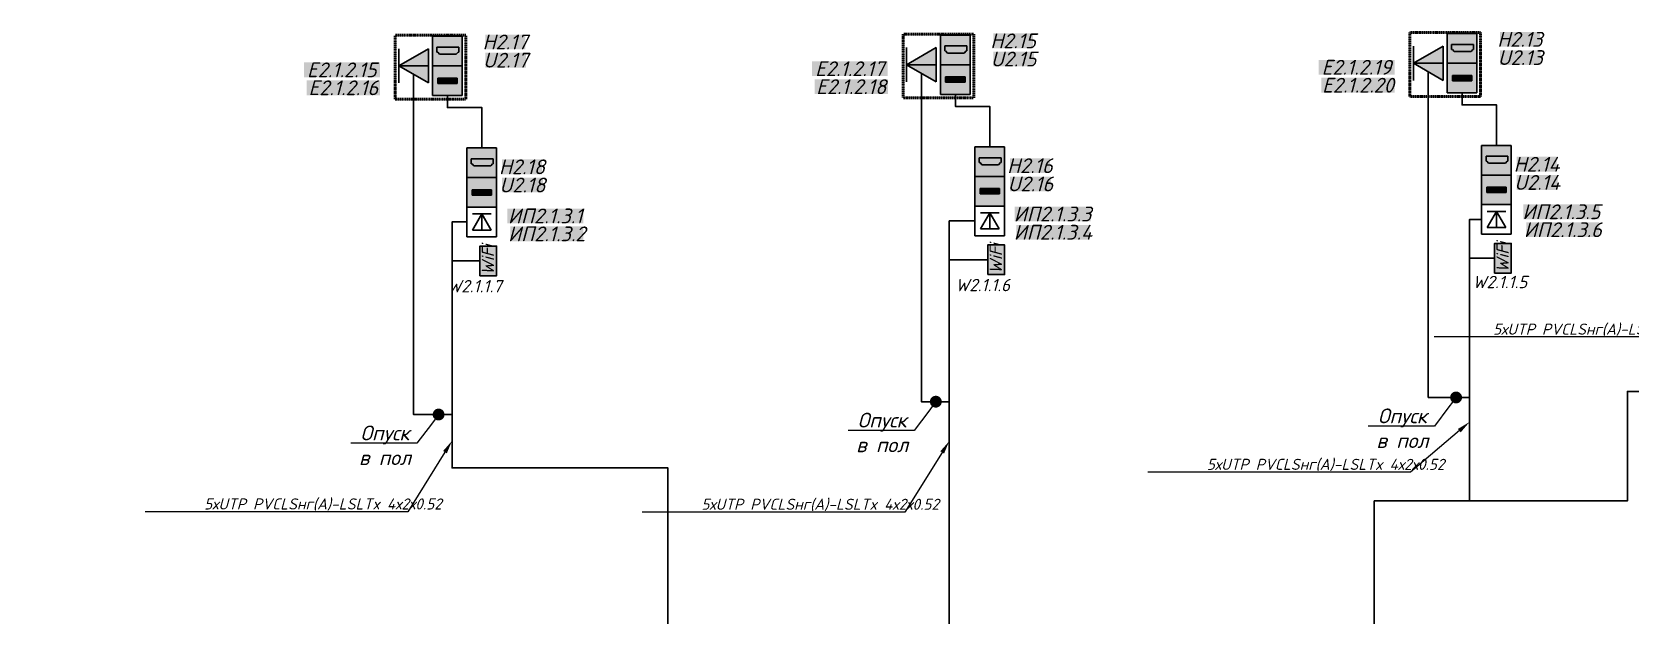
# Model space of a CAD drawing. Header units: millimetres. Extents: x 6978 to 881500, y -130874 to -2349.
# Drawn here: x 460355 to 487302, y -107896 to -98051 of the extents above; entities that cross this region are included whole.
import ezdxf
from ezdxf import colors
from ezdxf.entities.mleader import LeaderData, LeaderLine
from ezdxf.math import Vec2, Vec3

# ---------------------------------------------------------------- set-up
doc = ezdxf.new("R2010")
doc.units = ezdxf.units.MM
doc.linetypes.add('HIDDEN2', pattern=[4.7625, 3.175, -1.5875])
for name, color, linetype, lineweight in [('СКС-РОЗЕТКИ', 7, 'Continuous', 50), ('СС_Выноски', 7, 'Continuous', 15), ('СС_СКК_Лоток', 170, 'Continuous', 30), ('СС_СКС_Кабель', 6, 'Continuous', 30), ('СС_СКС_Оборудование', 6, 'Continuous', 30)]:
    doc.layers.add(name, color=color, linetype=linetype, lineweight=lineweight)
doc.styles.add('ISOCPEUR', font='isocpeui.ttf', dxfattribs={"height": 2.5})
doc.linetypes.add('Рабочее в трубе  _о_о_', pattern='A,5,2,[133,ltypeshp.shx,S=0.4,R=0,X=0,Y=0.75],3', length=10)

# ---------------------------------------------------------------- blocks, each defined once
blk = doc.blocks.new('Розетки HDMI и USB')
at = {"true_color": 0xffffff, "transparency": 33554687}
h = blk.add_hatch(color=7, dxfattribs=at)
h.dxf.hatch_style = 1
h.paths.add_polyline_path([(237, 475), (0, 475), (0, 237), (237, 237)])
h.paths.add_polyline_path([(211, 388), (211, 348), (205, 348), (190, 331), (123, 331), (56, 331), (41, 348), (35, 348), (35, 388)], flags=16)
h = blk.add_hatch(color=7, dxfattribs=at)
h.dxf.hatch_style = 1
h.paths.add_polyline_path([(211, 388), (35, 388), (35, 348), (41, 348), (56, 331), (123, 331), (190, 331), (205, 348), (211, 348)])
h = blk.add_hatch(color=7, dxfattribs=at)
h.dxf.hatch_style = 1
h.paths.add_polyline_path([(237, 237), (0, 237), (0, 0), (237, 0)])
h.paths.add_polyline_path([(197, 140), (197, 97), (41, 97), (41, 140)], flags=16)
h.paths.add_polyline_path([(197, 140), (41, 140), (41, 117), (197, 117)], flags=0)
h = blk.add_hatch(color=7, dxfattribs=at)
h.dxf.hatch_style = 1
h.paths.add_polyline_path([(197, 140), (41, 140), (41, 117), (197, 117)])
at = {"true_color": 0x000000, "transparency": 33554687}
h = blk.add_hatch(color=18, dxfattribs=at)
h.dxf.hatch_style = 1
h.paths.add_polyline_path([(197, 117), (41, 117), (41, 97), (197, 97)])
at = {"layer": 'СС_СКС_Кабель', "color": 0}
for p, q in [((0, 475), (0, 0)), ((237, 475), (0, 475)), ((35, 388), (211, 388)), ((35, 388), (35, 348)), ((211, 388), (211, 348)), ((237, 0), (237, 475)), ((35, 348), (41, 348)), ((41, 348), (56, 331)), ((56, 331), (123, 331)), ((190, 331), (123, 331)), ((205, 348), (190, 331)), ((211, 348), (205, 348)), ((0, 237), (237, 237)), ((41, 140), (197, 140)), ((41, 97), (41, 140)), ((197, 140), (197, 97)), ((0, 0), (237, 0)), ((41, 117), (197, 117)), ((197, 97), (41, 97))]:
    blk.add_line(p, q, dxfattribs=at)
blk = doc.blocks.new('*U24')
at = {"color": 0}
for p, q in [((0, -38), (0, 462)), ((0, 462), (500, 462)), ((92, 76), (250, 348)), ((407, 348), (92, 348)), ((250, 348), (407, 76)), ((250, 76), (250, 348)), ((500, 462), (500, -38)), ((407, 76), (92, 76)), ((500, -38), (0, -38))]:
    blk.add_line(p, q, dxfattribs=at)
blk = doc.blocks.new('*U258')
at = {"true_color": 0xffffff, "transparency": 33554687}
h = blk.add_hatch(color=7, dxfattribs=at)
h.dxf.hatch_style = 1
h.paths.add_polyline_path([(0, 338), (0, 0), (599, 0), (599, 338)])
at = {"color": 0}
blk.add_lwpolyline([(0, 338), (599, 338), (599, 0), (0, 0)], close=True, dxfattribs=at)
at = {"color": 0, "insert": (13, 300), "char_height": 250, "attachment_point": 1, "style": 'ISOCPEUR'}
blk.add_mtext_dynamic_manual_height_columns('WiFi', width=599, gutter_width=1250, heights=[0], dxfattribs=at)
at = {"color": 18, "true_color": 0x000000, "style": 'ISOCPEUR'}
blk.add_attdef('НАЗВАНИЕ', (-337, 991), '', height=250, dxfattribs=at)
blk = doc.blocks.new('*U259')
at = {"true_color": 0xffffff, "transparency": 33554687}
h = blk.add_hatch(color=7, dxfattribs=at)
h.dxf.hatch_style = 1
h.paths.add_polyline_path([(0, 338), (0, 0), (599, 0), (599, 338)])
at = {"color": 0}
blk.add_lwpolyline([(0, 338), (599, 338), (599, 0), (0, 0)], close=True, dxfattribs=at)
at = {"color": 0, "insert": (13, 300), "char_height": 250, "attachment_point": 1, "style": 'ISOCPEUR'}
blk.add_mtext_dynamic_manual_height_columns('WiFi', width=599, gutter_width=1250, heights=[0], dxfattribs=at)
at = {"color": 18, "true_color": 0x000000, "style": 'ISOCPEUR'}
blk.add_attdef('НАЗВАНИЕ', (-337, 991), '', height=250, dxfattribs=at)
blk = doc.blocks.new('*U284')
at = {"true_color": 0xffffff, "transparency": 33554687}
h = blk.add_hatch(color=7, dxfattribs=at)
h.dxf.hatch_style = 1
h.paths.add_polyline_path([(0, 338), (0, 0), (599, 0), (599, 338)])
at = {"color": 0}
blk.add_lwpolyline([(0, 338), (599, 338), (599, 0), (0, 0)], close=True, dxfattribs=at)
at = {"color": 0, "insert": (13, 300), "char_height": 250, "attachment_point": 1, "style": 'ISOCPEUR'}
blk.add_mtext_dynamic_manual_height_columns('WiFi', width=599, gutter_width=1250, heights=[0], dxfattribs=at)
at = {"color": 18, "true_color": 0x000000, "style": 'ISOCPEUR'}
blk.add_attdef('НАЗВАНИЕ', (-305, 780), '', height=250, dxfattribs=at)
blk = doc.blocks.new('_Dot')
at = {"color": 0, "linetype": 'ByBlock', "lineweight": -2}
blk.add_line((-0.5, 0), (-1, 0), dxfattribs=at)
at = {"color": 0, "linetype": 'ByBlock', "const_width": 0.5}
blk.add_lwpolyline([(-0.25, 0, 1), (0.25, 0, 1)], format="xyb", close=True, dxfattribs=at)
blk = doc.blocks.new('Модуль на 1 RJ')
at = {"true_color": 0xffffff}
h = blk.add_hatch(color=7, dxfattribs=at)
h.dxf.hatch_style = 1
h.paths.add_polyline_path([(0, 250), (-289, 250), (0, -250)])
at = {"color": 0, "lineweight": 30}
for p, q in [((-289, 250), (0, 250)), ((0, -250), (-289, 250)), ((0, 250), (0, -250)), ((-289, -250), (0, -250))]:
    blk.add_line(p, q, dxfattribs=at)

msp = doc.modelspace()

# ---------------------------------------------------------------- linework, layer by layer
at = {"layer": 'СКС-РОЗЕТКИ', "color": 7, "linetype": 'HIDDEN2'}
for points in [[(475045, -98086.5), (476238.3, -98086.5), (476238.3, -99165.5), (475045, -99165.5)], [(483590, -98061.6), (484783.3, -98061.6), (484783.3, -99140.6), (483590, -99140.6)], [(466480, -98105.3), (467673.3, -98105.3), (467673.3, -99184.3), (466480, -99184.3)]]:
    msp.add_lwpolyline(points, close=True, dxfattribs=at)
at = {"layer": 'СС_СКС_Кабель', "linetype": 'Рабочее в трубе  _о_о_', "ltscale": 100}
for points in [[(467438.9, -104510.4), (466789.3, -104510.4), (466789.3, -98768)], [(475822.9, -104293.6), (475354.3, -104293.6), (475354.3, -98749.2)], [(484595.6, -104222.3), (483899.3, -104222.3), (483899.3, -98724.3)]]:
    msp.add_lwpolyline(points, dxfattribs=at)
at = {"layer": 'СС_СКС_Кабель', "color": 67, "linetype": 'Рабочее в трубе  _о_о_', "true_color": 0x727430}
for points in [[(467940, -100009.9), (467941.9, -99328.3), (467360.7, -99328.3), (467360.7, -99123.7)], [(476505, -99991), (476506.9, -99309.5), (475925.7, -99309.5), (475925.7, -99104.8)], [(485050, -99966.2), (485051.9, -99284.6), (484470.7, -99284.6), (484470.7, -99079.9)]]:
    msp.add_lwpolyline(points, dxfattribs=at)
at = {"layer": 'СС_СКС_Кабель'}
for points in [[(461744.9, -114089.2), (461744.9, -112919.1), (462631.2, -112919.1), (462631.2, -111476.1), (482990.1, -111476.1), (482990.1, -105967.9), (484595.6, -105967.9), (484595.6, -101216.2), (484800, -101216.2)], [(461744.9, -114089.2), (461744.9, -112919.1), (462631.2, -112919.1), (462631.2, -111476.1), (482990.1, -111476.1), (482990.1, -105967.9), (487256.8, -105967.9), (487256.8, -104120.5), (493249.4, -104120.5), (493249.4, -101223.4), (493625, -101223.4)], [(461744.9, -114089.2), (461744.9, -112919.1), (462631.2, -112919.1), (462631.2, -111476.1), (475822.9, -111476.1), (475822.9, -101241), (476255, -101241)], [(461744.9, -114089.2), (461744.9, -112919.1), (462631.2, -112919.1), (462631.2, -111476.1), (471079.3, -111476.1), (471079.3, -105411.9), (467438.9, -105411.9), (467438.9, -101259.9), (467690, -101259.9)], [(461744.9, -114089.2), (461744.9, -112919.1), (462631.2, -112919.1), (462631.2, -111476.1), (482990.1, -111476.1), (482990.1, -105967.9), (484595.6, -105967.9), (484595.6, -101872.5), (485017.8, -101872.5)], [(461744.9, -114089.2), (461744.9, -112919.1), (462631.2, -112919.1), (462631.2, -111476.1), (482990.1, -111476.1), (482990.1, -105967.9), (487256.8, -105967.9), (487256.8, -104120.5), (493249.4, -104120.5), (493249.4, -101879.7), (493842.8, -101879.7)], [(461744.9, -114089.2), (461744.9, -112919.1), (462631.2, -112919.1), (462631.2, -111476.1), (475822.9, -111476.1), (475822.9, -101897.4), (476472.8, -101897.4)], [(461744.9, -114089.2), (461744.9, -112919.1), (462631.2, -112919.1), (462631.2, -111476.1), (471079.3, -111476.1), (471079.3, -105411.9), (467438.9, -105411.9), (467438.9, -101916.2), (467907.8, -101916.2)]]:
    msp.add_lwpolyline(points, dxfattribs=at)

# ---------------------------------------------------------------- block references
at = {"rotation": 270}
for p in [(466789.3, -98623.7), (475354.3, -98604.8), (483899.3, -98579.9)]:
    msp.add_blockref('Модуль на 1 RJ', p, dxfattribs=at)
at = {"xscale": -1, "rotation": 270}
for p in [(466789.3, -98623.7), (475354.3, -98604.8), (483899.3, -98579.9)]:
    msp.add_blockref('Модуль на 1 RJ', p, dxfattribs=at)
at = {"layer": 'СС_СКС_Оборудование', "color": 180, "xscale": 2.106060307287632, "yscale": 2.106060307287632, "zscale": 2.106060307287632}
for p in [(484220.7, -99079.9), (467110.7, -99123.7), (475675.7, -99104.8), (484800, -100966.2), (467690, -101009.9), (476255, -100991)]:
    msp.add_blockref('Розетки HDMI и USB', p, dxfattribs=at)
at = {"layer": 'СС_СКС_Оборудование'}
for p in [(467690, -101471.8), (476255, -101453), (484800, -101428.1)]:
    msp.add_blockref('*U24', p, dxfattribs=at)
at = {"layer": 'СС_СКС_Оборудование', "color": 30}
ref = msp.add_blockref('*U258', (476755, -102147.4), dxfattribs=dict(at, xscale=0.8347245409015025, yscale=0.8347245409015025, zscale=0.8347245409015025, rotation=90))
ref.add_attrib('НАЗВАНИЕ', 'W2.1.1.6', (475927.6, -102428.8), dxfattribs={"layer": '0', "color": 18, "true_color": 0x000000, "height": 208.68, "style": 'ISOCPEUR'})
ref = msp.add_blockref('*U284', (485300, -102122.5), dxfattribs=dict(at, xscale=0.8347245409015025, yscale=0.8347245409015025, zscale=0.8347245409015025, rotation=90))
ref.add_attrib('НАЗВАНИЕ', 'W2.1.1.5', (484648.9, -102377.2), dxfattribs={"layer": '0', "color": 18, "true_color": 0x000000, "height": 208.68, "style": 'ISOCPEUR'})
ref = msp.add_blockref('*U259', (468190, -102166.2), dxfattribs=dict(at, xscale=0.8347245409015025, yscale=0.8347245409015025, zscale=0.8347245409015025, rotation=90))
ref.add_attrib('НАЗВАНИЕ', 'W2.1.1.7', (467362.6, -102447.6), dxfattribs={"layer": '0', "color": 18, "true_color": 0x000000, "height": 208.68, "style": 'ISOCPEUR'})

# ---------------------------------------------------------------- texts
at = {"layer": 'СС_СКС_Оборудование', "color": 18, "true_color": 0x000000, "char_height": 250, "attachment_point": 5, "style": 'ISOCPEUR', "bg_fill": 1, "box_fill_scale": 1, "bg_fill_color": 7, "bg_fill_true_color": 16777215, "bg_fill_transparency": 0}
for s, width, heights, insert in [('H2.15', 673.91, [275.9], (476900.8, -98201.7)), ('H2.13', 673.91, [275.9], (485445.8, -98176.8)), ('H2.17', 673.91, [275.9], (468335.8, -98220.5)), ('E2.1.2.15', 1280.189, [0], (465581.4, -98691.3)), ('U2.17', 688.952, [0], (468343.5, -98528, 0.5)), ('E2.1.2.17', 1280.189, [0], (474146.4, -98672.5)), ('U2.15', 688.952, [0], (476908.5, -98509.2, 0.5)), ('E2.1.2.19', 1280.189, [0], (482691.4, -98647.6)), ('U2.13', 688.952, [0], (485453.5, -98484.3, 0.5)), ('E2.1.2.16', 1233.516, [0], (465606.3, -98994.3)), ('E2.1.2.18', 1233.516, [0], (474171.3, -98975.5)), ('E2.1.2.20', 1233.516, [0], (482716.3, -98950.6)), ('H2.18', 673.91, [275.9], (468619.3, -100328.4)), ('H2.16', 673.91, [275.9], (477184.3, -100309.6)), ('H2.14', 673.91, [275.9], (485729.3, -100284.7)), ('U2.18', 688.952, [0], (468626.9, -100636, 0.5)), ('U2.16', 688.952, [0], (477191.9, -100617.2, 0.5)), ('U2.14', 688.952, [0], (485736.9, -100592.3, 0.5)), ('ИП2.1.3.1', 1280.189, [0], (469011.5, -101157.1)), ('ИП2.1.3.3', 1280.189, [0], (477566.4, -101125.1)), ('ИП2.1.3.5', 1280.189, [0], (486144.9, -101087.5)), ('ИП2.1.3.4', 1233.516, [0], (477571.6, -101432.8)), ('ИП2.1.3.6', 1233.516, [0], (486169.8, -101390.5)), ('ИП2.1.3.2', 1233.516, [0], (469036.4, -101460.1))]:
    msp.add_mtext_dynamic_manual_height_columns(s, width=width, gutter_width=1250, heights=heights, dxfattribs=dict(at, insert=insert))

# ---------------------------------------------------------------- leaders
at = {"layer": 'СС_Выноски', "color": 7}
ml = msp.add_multileader_mtext('Standard', dxfattribs=at)
ml.set_content('{\\C256;5хUTP PVCLSнг(А)-LSLTx 4х2х0.52}', color=7, style='ISOCPEUR')
ml.set_leader_properties(lineweight=25)
ml.build(insert=Vec2(0, 0))
ml.multileader.update_dxf_attribs({"text_left_attachment_type": 6, "text_right_attachment_type": 6, "dogleg_length": 150, "arrow_head_size": 225, "scale": 75})
ctx = ml.context
ctx.base_point, ctx.scale, ctx.char_height, ctx.arrow_head_size, ctx.landing_gap_size, ctx.plane_origin = Vec3(485716.8, -103200), 75, 187.5, 225, 150, Vec3(517689.6, -109852.5)
ctx.left_attachment, ctx.right_attachment, ctx.text_align_type = 6, 6, 1
notes = []
notes.append((ctx, [(1, (1, 1, 0), (488427.3, -103200), (-1, 0), 150, [(1, [(489331.2, -104120.5)], 0, [])])]))
ctx.mtext.insert, ctx.mtext.width, ctx.mtext.defined_height, ctx.mtext.alignment, ctx.mtext.line_spacing_factor, ctx.mtext.flow_direction = Vec3(486997, -102975), 2612.977, 428.7, 2, 0.8, 5
ml = msp.add_multileader_mtext('Standard', dxfattribs=at)
ml.set_content('{\\C256;5хUTP PVCLSнг(А)-LSLTx 4х2х0.52}', color=7, style='ISOCPEUR')
ml.set_leader_properties(lineweight=25)
ml.build(insert=Vec2(0, 0))
ml.multileader.update_dxf_attribs({"text_left_attachment_type": 6, "text_right_attachment_type": 6, "dogleg_length": 150, "arrow_head_size": 225, "scale": 75})
ctx = ml.context
ctx.base_point, ctx.scale, ctx.char_height, ctx.arrow_head_size, ctx.landing_gap_size, ctx.plane_origin = Vec3(480889.6, -105482.4), 75, 187.5, 225, 150, Vec3(512954, -110368.5)
ctx.left_attachment, ctx.right_attachment, ctx.text_align_type = 6, 6, 1
notes.append((ctx, [(1, (1, 1, 0), (483600.1, -105482.4), (-1, 0), 150, [(1, [(484595.6, -104636.6)], 0, [])])]))
ctx.mtext.insert, ctx.mtext.width, ctx.mtext.defined_height, ctx.mtext.alignment, ctx.mtext.line_spacing_factor, ctx.mtext.flow_direction = Vec3(482169.9, -105257.4), 2612.977, 428.7, 2, 0.8, 5
ml = msp.add_multileader_mtext('Standard', dxfattribs=at)
ml.set_content('{\\C256;5хUTP PVCLSнг(А)-LSLTx 4х2х0.52}', color=7, style='ISOCPEUR')
ml.set_leader_properties(lineweight=25)
ml.build(insert=Vec2(0, 0))
ml.multileader.update_dxf_attribs({"text_left_attachment_type": 6, "text_right_attachment_type": 6, "dogleg_length": 150, "arrow_head_size": 225, "scale": 75})
ctx = ml.context
ctx.base_point, ctx.scale, ctx.char_height, ctx.arrow_head_size, ctx.landing_gap_size, ctx.plane_origin = Vec3(463982.1, -106151.2), 75, 187.5, 225, 150, Vec3(495797.3, -110686.1)
ctx.left_attachment, ctx.right_attachment, ctx.text_align_type = 6, 6, 1
notes.append((ctx, [(1, (1, 1, 0), (466692.6, -106151.2), (-1, 0), 150, [(1, [(467438.9, -104954.1)], 0, [])])]))
ctx.mtext.insert, ctx.mtext.width, ctx.mtext.defined_height, ctx.mtext.alignment, ctx.mtext.line_spacing_factor, ctx.mtext.flow_direction = Vec3(465262.4, -105926.2), 2612.977, 428.7, 2, 0.8, 5
ml = msp.add_multileader_mtext('Standard', dxfattribs=at)
ml.set_content('{\\C256;5хUTP PVCLSнг(А)-LSLTx 4х2х0.52}', color=7, style='ISOCPEUR')
ml.set_leader_properties(lineweight=25)
ml.build(insert=Vec2(0, 0))
ml.multileader.update_dxf_attribs({"text_left_attachment_type": 6, "text_right_attachment_type": 6, "dogleg_length": 150, "arrow_head_size": 225, "scale": 75})
ctx = ml.context
ctx.base_point, ctx.scale, ctx.char_height, ctx.arrow_head_size, ctx.landing_gap_size, ctx.plane_origin = Vec3(472366.1, -106156.7), 75, 187.5, 225, 150, Vec3(504181.3, -110691.5)
ctx.left_attachment, ctx.right_attachment, ctx.text_align_type = 6, 6, 1
notes.append((ctx, [(1, (1, 1, 0), (475076.6, -106156.7), (-1, 0), 150, [(1, [(475822.9, -104959.6)], 0, [])])]))
ctx.mtext.insert, ctx.mtext.width, ctx.mtext.defined_height, ctx.mtext.alignment, ctx.mtext.line_spacing_factor, ctx.mtext.flow_direction = Vec3(473646.4, -105931.7), 2612.977, 428.7, 2, 0.8, 5
at = {"layer": 'СС_СКК_Лоток', "color": 7, "lineweight": 0}
ml = msp.add_multileader_mtext('Standard', dxfattribs=at)
ml.set_content('Опуск\\Pв пол', color=7, style='ISOCPEUR')
ml.set_leader_properties()
ml.set_arrow_properties(name='DOT')
ml.build(insert=Vec2(0, 0))
ml.multileader.update_dxf_attribs({"text_left_attachment_type": 6, "text_right_attachment_type": 6, "dogleg_length": 100, "arrow_head_size": 200})
ctx = ml.context
ctx.base_point, ctx.char_height, ctx.arrow_head_size, ctx.landing_gap_size, ctx.plane_origin = Vec3(474252.5, -104779.7), 250, 200, 0, Vec3(483815.7, -106561)
ctx.left_attachment, ctx.right_attachment, ctx.text_align_type = 6, 6, 1
notes.append((ctx, [(0, (1, 1, 0), (475231.3, -104779.7), (-1, 0), 100, [(0, [(475596.2, -104293.6)], 0, [])])]))
ctx.mtext.insert, ctx.mtext.width, ctx.mtext.alignment, ctx.mtext.flow_direction = Vec3(474691.9, -104479.7), 2467.274, 2, 5
ml = msp.add_multileader_mtext('Standard', dxfattribs=at)
ml.set_content('Опуск\\Pв пол', color=7, style='ISOCPEUR')
ml.set_leader_properties()
ml.set_arrow_properties(name='DOT')
ml.build(insert=Vec2(0, 0))
ml.multileader.update_dxf_attribs({"text_left_attachment_type": 6, "text_right_attachment_type": 6, "dogleg_length": 100, "arrow_head_size": 200})
ctx = ml.context
ctx.base_point, ctx.char_height, ctx.arrow_head_size, ctx.landing_gap_size, ctx.plane_origin = Vec3(483025.2, -104708.4), 250, 200, 0, Vec3(492588.4, -106489.7)
ctx.left_attachment, ctx.right_attachment, ctx.text_align_type = 6, 6, 1
notes.append((ctx, [(0, (1, 1, 0), (484004, -104708.4), (-1, 0), 100, [(0, [(484368.9, -104222.3)], 0, [])])]))
ctx.mtext.insert, ctx.mtext.width, ctx.mtext.alignment, ctx.mtext.flow_direction = Vec3(483464.6, -104408.4), 2467.274, 2, 5
ml = msp.add_multileader_mtext('Standard', dxfattribs=at)
ml.set_content('Опуск\\Pв пол', color=7, style='ISOCPEUR')
ml.set_leader_properties()
ml.set_arrow_properties(name='DOT')
ml.build(insert=Vec2(0, 0))
ml.multileader.update_dxf_attribs({"text_left_attachment_type": 6, "text_right_attachment_type": 6, "dogleg_length": 100, "arrow_head_size": 200})
ctx = ml.context
ctx.base_point, ctx.char_height, ctx.arrow_head_size, ctx.landing_gap_size, ctx.plane_origin = Vec3(465868.5, -104996.5), 250, 200, 0, Vec3(475431.7, -106777.8)
ctx.left_attachment, ctx.right_attachment, ctx.text_align_type = 6, 6, 1
notes.append((ctx, [(0, (1, 1, 0), (466847.3, -104996.5), (-1, 0), 100, [(0, [(467212.2, -104510.4)], 0, [])])]))
ctx.mtext.insert, ctx.mtext.width, ctx.mtext.alignment, ctx.mtext.flow_direction = Vec3(466307.9, -104696.5), 2467.274, 2, 5
for ctx, leaders in notes:
    for number, flags, end, landing, length, lines in leaders:
        leader = LeaderData()
        leader.index, (leader.has_last_leader_line, leader.has_dogleg_vector, leader.attachment_direction) = number, flags
        leader.last_leader_point, leader.dogleg_vector, leader.dogleg_length = Vec3(end), Vec3(landing), length
        for number, points, colour, breaks in lines:
            line = LeaderLine()
            line.index, line.vertices, line.color, line.breaks = number, Vec3.list(points), colors.encode_raw_color(colour), breaks
            leader.lines.append(line)
        ctx.leaders.append(leader)

doc.saveas('drawing.dxf')
